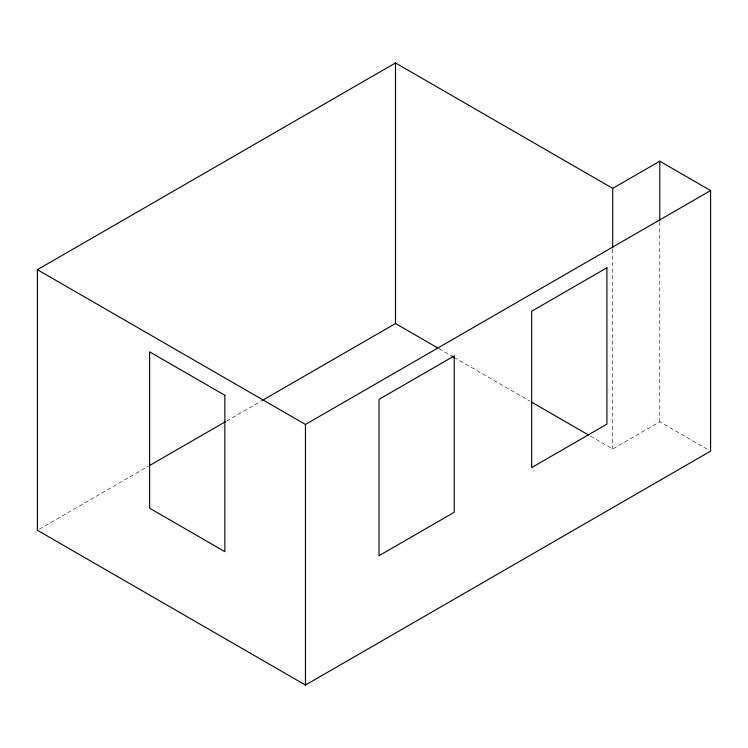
<?xml version="1.0" encoding="UTF-8"?>
<svg xmlns="http://www.w3.org/2000/svg" width="748" height="748" viewBox="0 0 748 748"><rect width="100%" height="100%" fill="white"/><g stroke="black" fill="none" stroke-linecap="round" stroke-linejoin="round"><path stroke-width="0.56" stroke-dasharray="3.74 2.81" d="M39.42 529.116L148.665 466.041M226.56 421.068L260.949 401.218M590.49 436.121L612.715 448.959L659.764 421.797L708.608 449.997M438.926 348.624L452.063 356.207M454.083 357.376L529.865 401.124M659.764 221.969L659.764 421.797M612.715 249.131L612.715 448.959"/><path stroke-width="1.12" d="M37.4 269.691L395.486 62.954L612.715 188.365L659.764 161.203L710.6 190.553L710.6 451.147L305.464 685.046L37.4 530.276L37.4 269.691L305.464 424.462L710.6 190.553M149.684 465.452L225.55 421.657M261.959 400.629L395.486 323.538L437.917 348.044M452.063 356.207L454.083 357.376M531.884 402.293L588.461 434.962M659.764 161.203L659.764 220.8M612.715 188.365L612.715 247.962M395.486 62.954L395.486 323.538M305.464 424.462L305.464 685.046M454.232 355.945L379.012 399.376L379.012 555.727L454.232 512.296L454.232 355.945M606.909 267.793L531.678 311.224L531.678 467.584L606.909 424.153L606.909 267.793M224.858 395.29L149.628 351.859L149.628 508.21L224.858 551.641L224.858 395.29"/></g></svg>
